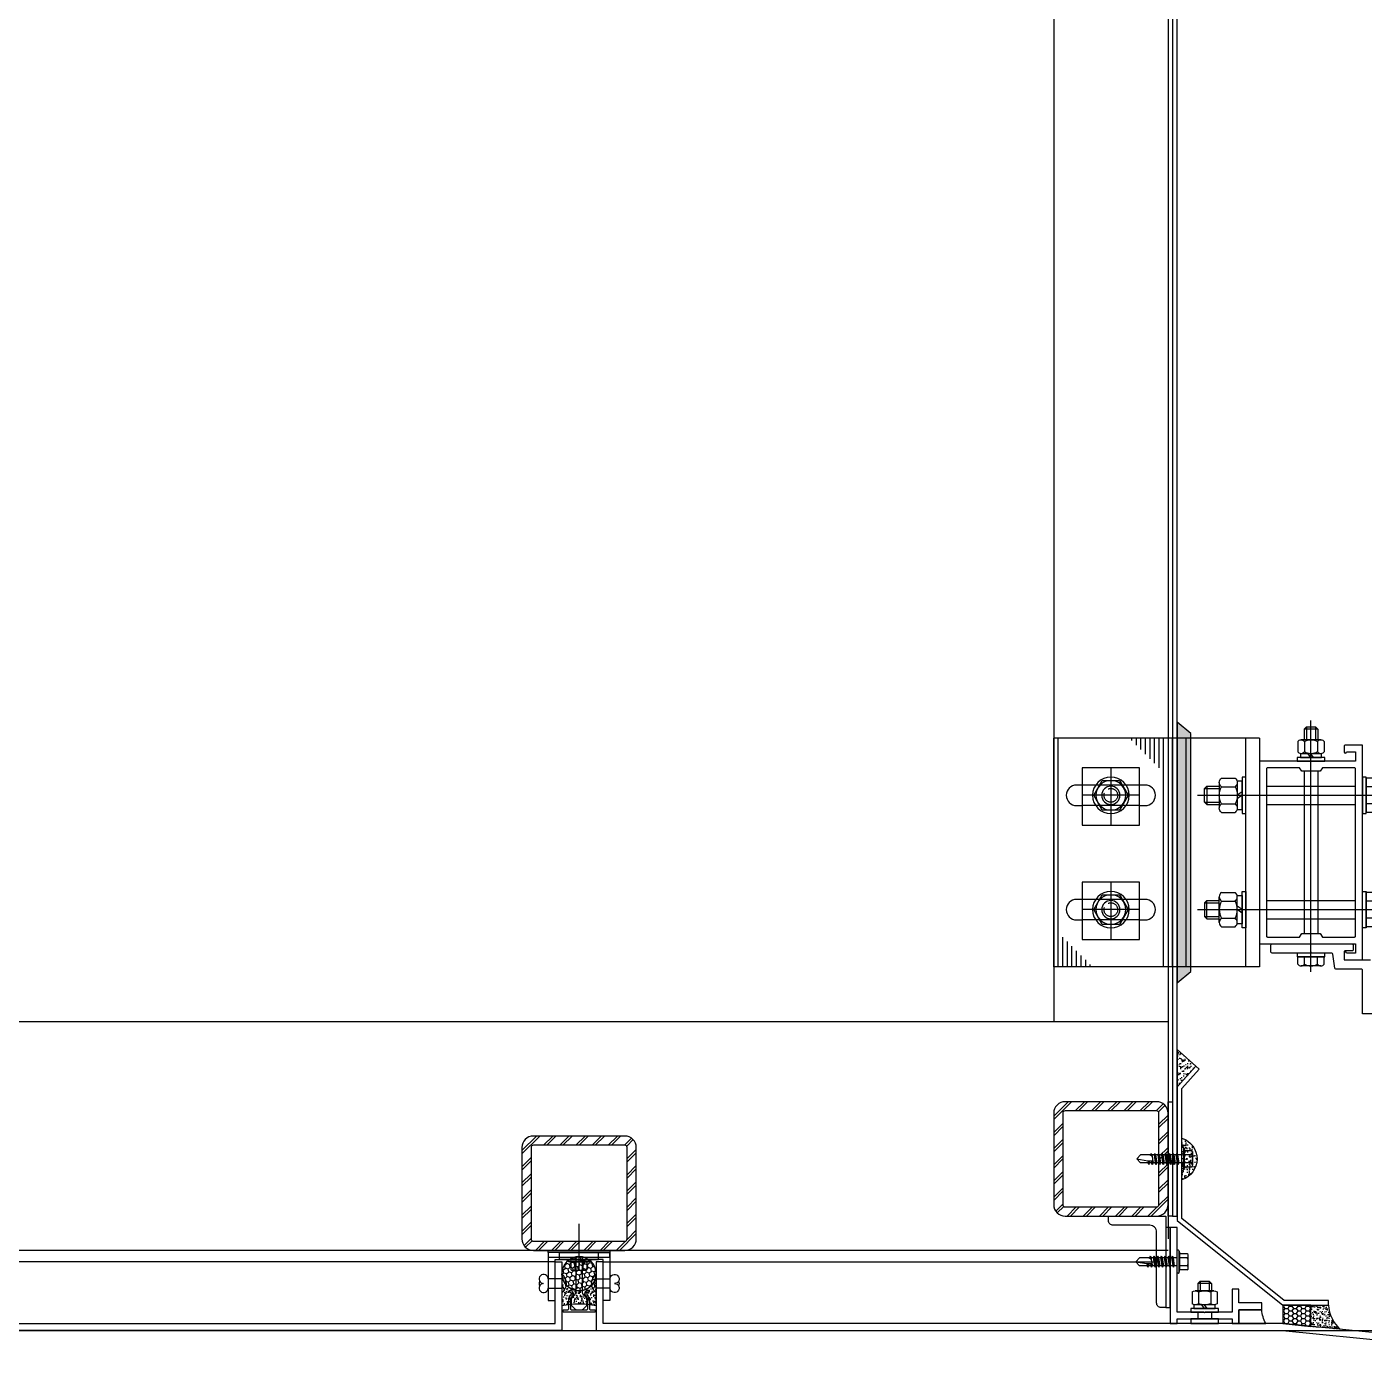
# Model space of a CAD drawing. Header units: millimetres. Extents: x 434053 to 1059003, y -2417481 to 936527.
# Drawn here: x 539158 to 539743, y -2247546 to -2246965 of the extents above; entities that cross this region are included whole.
import ezdxf

# ---------------------------------------------------------------- set-up
doc = ezdxf.new("R2010")
doc.units = ezdxf.units.MM
doc.header["$LTSCALE"] = 1000
doc.header["$MEASUREMENT"] = 0
for name, pattern in [('CENTER', [2, 1.25, -0.25, 0.25, -0.25]), ('DOTE', [2.42, 2, -0.2, 0.02, -0.2]), ('HIDDEN', [9.525, 6.35, -3.175]), ('HIDDEN2', [4.7625, 3.175, -1.5875])]:
    doc.linetypes.add(name, pattern=pattern)
for name, color, linetype in [('ALUM', 1, 'Continuous'), ('ALUM-V', 11, 'Continuous'), ('DOTE', 16, 'DOTE'), ('ELASTOMER', 6, 'Continuous'), ('ELASTOMER-V', 241, 'Continuous'), ('ELASTROMER-V', 241, 'Continuous'), ('EXTRUSION', 4, 'Continuous'), ('EXTRUSION-V', 141, 'Continuous'), ('EXTRUSION1', 4, 'Continuous'), ('EXTRUSION2', 133, 'Continuous'), ('FASTENER', 191, 'Continuous'), ('GRID', 8, 'CENTER'), ('SILICONE', 8, 'Continuous'), ('STEEL', 3, 'Continuous'), ('STEEL-V', 71, 'Continuous')]:
    doc.layers.add(name, color=color, linetype=linetype)

# ---------------------------------------------------------------- blocks, each defined once
blk = doc.blocks.new('M6.2')
at = {"color": 0, "linetype": 'ByBlock'}
for p, q in [((-5.77, 3.2), (-5.77, 0)), ((-5.77, 0), (5.77, 0)), ((-4.33, 4), (4.33, 4)), ((-2.89, 3.2), (-2.89, 0)), ((2.89, 3.2), (2.89, 0)), ((5.77, 3.2), (5.77, 0))]:
    blk.add_line(p, q, dxfattribs=at)
for centre, radius, start, end in [((-4.33, 2.3), 1.7, 32.00463, 147.99537), ((0, -1.61), 5.61, 59.0209, 120.9791), ((4.33, 2.3), 1.7, 32.00462, 147.9954)]:
    blk.add_arc(centre, radius, start, end, dxfattribs=at)
blk = doc.blocks.new('M6.7')
at = {"color": 0, "linetype": 'ByBlock'}
for p, q in [((-3, 14), (-2, 15)), ((-3, 14), (-3, 9.3)), ((-3, 14), (3, 14)), ((2, 15), (-2, 15)), ((2, 15), (3, 14)), ((3, 14), (3, 9.3)), ((-5.77, 8.5), (-5.77, 4)), ((-4.33, 9.3), (4.33, 9.3)), ((-2.89, 8.5), (-2.89, 4)), ((2.89, 8.5), (2.89, 4)), ((5.77, 8.5), (5.77, 4)), ((-4.33, 3.2), (4.33, 3.2)), ((-1.16, 1.6), (0, 3.2)), ((0, 1.6), (1.16, 3.2))]:
    blk.add_line(p, q, dxfattribs=at)
at = {"color": 0, "linetype": 'HIDDEN'}
for p, q in [((-2, 15), (-2, 9.3)), ((2, 15), (2, 9.3))]:
    blk.add_line(p, q, dxfattribs=at)
at = {"color": 0, "linetype": 'ByBlock'}
for points in [[(-6, 1.6), (6, 1.6), (6, 0), (-6, 0), (-6, 1.6)], [(-4.65, 3.2), (4.65, 3.2), (4.65, 1.6), (-4.65, 1.6), (-4.65, 3.2)]]:
    blk.add_lwpolyline(points, dxfattribs=at)
for centre, radius, start, end in [((-4.33, 7.6), 1.7, 32.00463, 147.99537), ((0, 3.69), 5.61, 59.0209, 120.9791), ((4.33, 7.6), 1.7, 32.00462, 147.9954), ((-4.33, 4.9), 1.7, 212.00463, 327.99537), ((0, 8.81), 5.61, 239.0209, 300.9791), ((4.33, 4.9), 1.7, 212.0046, 327.99538)]:
    blk.add_arc(centre, radius, start, end, dxfattribs=at)
blk = doc.blocks.new('*U529')
at = {"layer": 'GRID'}
blk.add_line((0, -6.59), (0, 103.3), dxfattribs=at)
at = {"color": 0, "linetype": 'ByBlock'}
blk.add_blockref('M6.7', (0, 85.6), dxfattribs=at)
at = {"color": 0, "linetype": 'ByBlock', "xscale": -1, "rotation": 180}
blk.add_blockref('M6.2', (0, 0), dxfattribs=at)
blk = doc.blocks.new('*U524')
at = {"color": 0, "linetype": 'ByBlock'}
for p, q in [((-3, 12.53), (-2, 13.53)), ((-3, 12.53), (-3, 9.31)), ((-3, 12.53), (3, 12.53)), ((2, 13.53), (-2, 13.53)), ((2, 13.53), (3, 12.53)), ((3, 12.53), (3, 9.31)), ((-5.44, 8.84), (-5.44, 3.67)), ((-4.08, 9.31), (4.08, 9.31)), ((-2.72, 8.84), (-2.72, 3.67)), ((2.72, 8.84), (2.72, 3.67)), ((5.45, 8.84), (5.45, 3.67)), ((-4.08, 3.2), (4.08, 3.2)), ((-1.16, 1.6), (0, 3.2)), ((0, 1.6), (1.16, 3.2))]:
    blk.add_line(p, q, dxfattribs=at)
at = {"color": 0, "linetype": 'HIDDEN2'}
for p, q in [((-2, 13.53), (-2, 9.31)), ((2, 13.53), (2, 9.31)), ((-3, 0), (-3, -3)), ((3, 0), (3, -3))]:
    blk.add_line(p, q, dxfattribs=at)
at = {"color": 0, "linetype": 'ByBlock'}
for points in [[(-6, 1.6), (6, 1.6), (6, 0), (-6, 0), (-6, 1.6)], [(-4.65, 3.2), (4.65, 3.2), (4.65, 1.6), (-4.65, 1.6), (-4.65, 3.2)], [(-6, -3), (6, -3), (6, -5), (-6, -5), (-6, -3)]]:
    blk.add_lwpolyline(points, dxfattribs=at)
for centre, radius, start, end in [((-4.08, 7.1), 2.2, 51.83179, 128.16821), ((0, 1.2), 8.1, 70.37161, 109.62839), ((4.08, 7.1), 2.2, 51.83179, 128.16821), ((-4.08, 5.4), 2.2, 231.83179, 308.16821), ((0, 11.31), 8.1, 250.37161, 289.62839), ((4.08, 5.4), 2.2, 231.83179, 308.16821)]:
    blk.add_arc(centre, radius, start, end, dxfattribs=at)
blk = doc.blocks.new('*U561')
at = {"linetype": 'ByBlock', "lineweight": -2}
for p, q in [((-4.4, 0.45), (-4.4, 0)), ((4.4, 0), (-4.4, 0)), ((-4.1, 0.75), (-3.1, 1)), ((4.1, 0.75), (-4.1, 0.75)), ((-3.1, 3.85), (-3.1, 1)), ((3.1, 1), (-3.1, 1)), ((2.33, 4.25), (-2.33, 4.25)), ((-2.04, 0.75), (-1.55, 1)), ((-1.55, 3.85), (-1.55, 1)), ((-1.55, 0), (-1.55, -1.59)), ((1.55, 3.85), (1.55, 1)), ((2.15, 0.75), (1.55, 1)), ((1.55, 0), (1.55, -1.09)), ((3.1, 3.85), (3.1, 1)), ((4.1, 0.75), (3.1, 1)), ((4.4, 0.45), (4.4, 0)), ((-2.11, -1.9), (2.11, -1.4)), ((-2.11, -1.9), (-1.55, -1.59)), ((-2.11, -1.9), (-1.55, -2.21)), ((-2.11, -3.3), (2.11, -2.8)), ((-2.11, -3.3), (-1.55, -2.99)), ((-2.11, -3.3), (-1.55, -3.61)), ((-2.11, -4.7), (2.11, -4.2)), ((-2.11, -4.7), (-1.55, -4.39)), ((-2.11, -4.7), (-1.55, -5.01)), ((-1.55, -1.59), (1.55, -1.09)), ((-1.55, -2.21), (1.55, -1.71)), ((-1.55, -2.21), (-1.55, -2.99)), ((-1.55, -2.99), (1.55, -2.49)), ((-1.55, -3.61), (1.55, -3.11)), ((-1.55, -3.61), (-1.55, -4.39)), ((-1.55, -4.39), (1.55, -3.89)), ((-1.55, -5.01), (1.55, -4.51)), ((-1.55, -5.01), (-1.55, -5.79)), ((1.55, -0.31), (1.55, -1.09)), ((2.11, -1.4), (1.55, -1.09)), ((2.11, -1.4), (1.55, -1.71)), ((1.55, -1.71), (1.55, -2.49)), ((2.11, -2.8), (1.55, -2.49)), ((2.11, -2.8), (1.55, -3.11)), ((1.55, -3.11), (1.55, -3.89)), ((2.11, -4.2), (1.55, -3.89)), ((2.11, -4.2), (1.55, -4.51)), ((1.55, -4.51), (1.55, -5.29)), ((-2.11, -6.1), (2.11, -5.6)), ((-2.11, -6.1), (-1.55, -5.79)), ((-2.11, -6.1), (-1.55, -6.41)), ((-2.11, -7.5), (2.11, -7)), ((-2.11, -7.5), (-1.55, -7.19)), ((-2.11, -7.5), (-1.55, -7.81)), ((-2.11, -8.9), (2.11, -8.4)), ((-2.11, -8.9), (-1.55, -8.59)), ((-2.11, -8.9), (-1.55, -9.21)), ((-2.11, -10.3), (2.11, -9.8)), ((-2.11, -10.3), (-1.55, -9.99)), ((-1.55, -5.79), (1.55, -5.29)), ((-1.55, -6.41), (1.55, -5.91)), ((-1.55, -6.41), (-1.55, -7.19)), ((-1.55, -7.19), (1.55, -6.69)), ((-1.55, -7.81), (1.55, -7.31)), ((-1.55, -7.81), (-1.55, -8.59)), ((-1.55, -8.59), (1.55, -8.09)), ((-1.55, -9.21), (1.55, -8.71)), ((-1.55, -9.21), (-1.55, -9.99)), ((-1.55, -9.99), (1.55, -9.49)), ((-1.55, -10.61), (1.55, -10.11)), ((2.11, -5.6), (1.55, -5.29)), ((2.11, -5.6), (1.55, -5.91)), ((1.55, -5.91), (1.55, -6.69)), ((2.11, -7), (1.55, -6.69)), ((2.11, -7), (1.55, -7.31)), ((1.55, -7.31), (1.55, -8.09)), ((2.11, -8.4), (1.55, -8.09)), ((2.11, -8.4), (1.55, -8.71)), ((1.55, -8.71), (1.55, -9.49)), ((2.11, -9.8), (1.55, -9.49)), ((2.11, -9.8), (1.55, -10.11)), ((1.55, -10.11), (1.55, -10.89)), ((-2.11, -10.3), (-1.55, -10.61)), ((-2.11, -11.7), (-1.55, -11.39)), ((-2.11, -11.7), (-1.14, -11.58)), ((-2.11, -11.7), (-1.55, -12.01)), ((-1.55, -10.61), (-1.55, -11.39)), ((-1.55, -11.39), (-0.99, -11.29)), ((-1.55, -12.01), (-1.33, -11.97)), ((-1.55, -12.01), (-1.55, -15.8)), ((0.56, -11.04), (1.55, -10.89)), ((0.71, -11.35), (2.11, -11.2)), ((0.71, -11.63), (1.55, -11.51)), ((0.71, -12.41), (1.55, -12.29)), ((0.71, -12.75), (2.11, -12.6)), ((0.71, -13.03), (1.55, -12.91)), ((2.11, -11.2), (1.55, -10.89)), ((2.11, -11.2), (1.55, -11.51)), ((1.55, -11.51), (1.55, -12.29)), ((2.11, -12.6), (1.55, -12.29)), ((2.11, -12.6), (1.55, -12.91)), ((1.55, -12.91), (1.55, -15.8)), ((0, -17.2), (-1.55, -15.8)), ((0, -17.2), (1.55, -15.8))]:
    blk.add_line(p, q, dxfattribs=at)
blk.add_lwpolyline([(0, -17.2), (0.71, -13.03), (0.71, -11.3, 0.417657), (0.41, -11, 0.097062), (-0.99, -11.29), (-1.55, -12.4)], format="xyb", dxfattribs=at)
for centre, radius, start, end in [((-4.1, 0.45), 0.3, 90, 180), ((-2.33, 3.3), 0.951, 35.4009, 144.5991), ((0, 1.05), 3.2, 61.0594, 118.9406), ((2.33, 3.3), 0.951, 35.4009, 144.5991), ((4.1, 0.45), 0.3, 0, 90)]:
    blk.add_arc(centre, radius, start, end, dxfattribs=at)
blk = doc.blocks.new('*U563')
at = {"linetype": 'ByBlock', "lineweight": -2}
for p, q in [((-4.4, 0.45), (-4.4, 0)), ((4.4, 0), (-4.4, 0)), ((-4.1, 0.75), (-3.1, 1)), ((4.1, 0.75), (-4.1, 0.75)), ((-3.1, 3.85), (-3.1, 1)), ((3.1, 1), (-3.1, 1)), ((2.33, 4.25), (-2.33, 4.25)), ((-2.04, 0.75), (-1.55, 1)), ((-1.55, 3.85), (-1.55, 1)), ((-1.55, 0), (-1.55, -1.59)), ((1.55, 3.85), (1.55, 1)), ((2.15, 0.75), (1.55, 1)), ((1.55, 0), (1.55, -1.09)), ((3.1, 3.85), (3.1, 1)), ((4.1, 0.75), (3.1, 1)), ((4.4, 0.45), (4.4, 0)), ((-2.11, -1.9), (2.11, -1.4)), ((-2.11, -1.9), (-1.55, -1.59)), ((-2.11, -1.9), (-1.55, -2.21)), ((-2.11, -3.3), (2.11, -2.8)), ((-2.11, -3.3), (-1.55, -2.99)), ((-2.11, -3.3), (-1.55, -3.61)), ((-2.11, -4.7), (2.11, -4.2)), ((-2.11, -4.7), (-1.55, -4.39)), ((-2.11, -4.7), (-1.55, -5.01)), ((-1.55, -1.59), (1.55, -1.09)), ((-1.55, -2.21), (1.55, -1.71)), ((-1.55, -2.21), (-1.55, -2.99)), ((-1.55, -2.99), (1.55, -2.49)), ((-1.55, -3.61), (1.55, -3.11)), ((-1.55, -3.61), (-1.55, -4.39)), ((-1.55, -4.39), (1.55, -3.89)), ((-1.55, -5.01), (1.55, -4.51)), ((-1.55, -5.01), (-1.55, -5.79)), ((1.55, -0.31), (1.55, -1.09)), ((2.11, -1.4), (1.55, -1.09)), ((2.11, -1.4), (1.55, -1.71)), ((1.55, -1.71), (1.55, -2.49)), ((2.11, -2.8), (1.55, -2.49)), ((2.11, -2.8), (1.55, -3.11)), ((1.55, -3.11), (1.55, -3.89)), ((2.11, -4.2), (1.55, -3.89)), ((2.11, -4.2), (1.55, -4.51)), ((1.55, -4.51), (1.55, -5.29)), ((-2.11, -6.1), (2.11, -5.6)), ((-2.11, -6.1), (-1.55, -5.79)), ((-2.11, -6.1), (-1.55, -6.41)), ((-2.11, -7.5), (2.11, -7)), ((-2.11, -7.5), (-1.55, -7.19)), ((-2.11, -7.5), (-1.55, -7.81)), ((-2.11, -8.9), (2.11, -8.4)), ((-2.11, -8.9), (-1.55, -8.59)), ((-2.11, -8.9), (-1.55, -9.21)), ((-2.11, -10.3), (-1.55, -9.99)), ((-2.11, -10.3), (-1.14, -10.18)), ((-1.55, -5.79), (1.55, -5.29)), ((-1.55, -6.41), (1.55, -5.91)), ((-1.55, -6.41), (-1.55, -7.19)), ((-1.55, -7.19), (1.55, -6.69)), ((-1.55, -7.81), (1.55, -7.31)), ((-1.55, -7.81), (-1.55, -8.59)), ((-1.55, -8.59), (1.55, -8.09)), ((-1.55, -9.21), (1.55, -8.71)), ((-1.55, -9.21), (-1.55, -9.99)), ((-1.55, -9.99), (-0.99, -9.89)), ((0.56, -9.64), (1.55, -9.49)), ((0.71, -9.95), (2.11, -9.8)), ((0.71, -10.23), (1.55, -10.11)), ((2.11, -5.6), (1.55, -5.29)), ((2.11, -5.6), (1.55, -5.91)), ((1.55, -5.91), (1.55, -6.69)), ((2.11, -7), (1.55, -6.69)), ((2.11, -7), (1.55, -7.31)), ((1.55, -7.31), (1.55, -8.09)), ((2.11, -8.4), (1.55, -8.09)), ((2.11, -8.4), (1.55, -8.71)), ((1.55, -8.71), (1.55, -9.49)), ((2.11, -9.8), (1.55, -9.49)), ((2.11, -9.8), (1.55, -10.11)), ((1.55, -10.11), (1.55, -10.89)), ((-2.11, -10.3), (-1.55, -10.61)), ((-1.55, -10.61), (-1.33, -10.57)), ((-1.55, -10.61), (-1.55, -14.4)), ((0, -15.8), (-1.55, -14.4)), ((0, -15.8), (1.55, -14.4)), ((0.71, -11.01), (1.55, -10.89)), ((0.71, -11.35), (2.11, -11.2)), ((0.71, -11.63), (1.55, -11.51)), ((2.11, -11.2), (1.55, -10.89)), ((2.11, -11.2), (1.55, -11.51)), ((1.55, -11.51), (1.55, -14.4))]:
    blk.add_line(p, q, dxfattribs=at)
blk.add_lwpolyline([(0, -15.8), (0.71, -11.63), (0.71, -9.9, 0.417657), (0.41, -9.6, 0.097062), (-0.99, -9.89), (-1.55, -11)], format="xyb", dxfattribs=at)
for centre, radius, start, end in [((-4.1, 0.45), 0.3, 90, 180), ((-2.33, 3.3), 0.951, 35.4009, 144.5991), ((0, 1.05), 3.2, 61.0594, 118.9406), ((2.33, 3.3), 0.951, 35.4009, 144.5991), ((4.1, 0.45), 0.3, 0, 90)]:
    blk.add_arc(centre, radius, start, end, dxfattribs=at)
blk = doc.blocks.new('*U525')
at = {"color": 0, "linetype": 'ByBlock'}
blk.add_lwpolyline([(-1.79, 1.29), (-3.21, 2.71, -0.198912), (-3.5, 3.41), (-3.5, 5.17, -0.198912), (-2.91, 6.59), (-2.09, 7.41, 0.198912), (-1.5, 8.83), (-1.5, 24), (-13.5, 24), (-13.5, 26.02), (13.5, 26), (13.5, 24), (1.5, 24), (1.5, 8.83, 0.198912), (2.09, 7.41), (2.91, 6.59, -0.198912), (3.5, 5.17), (3.5, 3.41, -0.198912), (3.21, 2.71), (1.79, 1.29, -0.198912), (1.09, 1), (-1.09, 1, -0.198912)], format="xyb", close=True, dxfattribs=at)
at = {"layer": 'ELASTROMER-V', "linetype": 'HIDDEN'}
blk.add_lwpolyline([(-13.5, 26.02), (13.5, 26), (13.5, 27), (-13.5, 27)], close=True, dxfattribs=at)
at = {"layer": 'EXTRUSION', "linetype": 'ByBlock'}
blk.add_lwpolyline([(-7, 0), (7, 0), (7, 1), (5.05, 1, -0.414214), (4.55, 1.5), (4.55, 5.17, 0.198912), (3.58, 7.51, -0.668179), (4.08, 8.7, 1), (4.08, 9.5, 0.668179), (3.02, 6.94, -0.198912), (3.75, 5.17), (3.75, 1.5, -0.414214), (3.25, 1), (-3.25, 1, -0.414214), (-3.75, 1.5), (-3.75, 5.17, -0.198912), (-3.02, 6.94, 0.668179), (-4.08, 9.5, 1), (-4.08, 8.7, -0.668179), (-3.58, 7.51, 0.198912), (-4.55, 5.17), (-4.55, 1.5, -0.414214), (-5.05, 1), (-7, 1)], format="xyb", close=True, dxfattribs=at)
at = {"layer": 'EXTRUSION-V', "linetype": 'HIDDEN2'}
blk.add_line((-1.5, 24), (1.5, 24), dxfattribs=at)
blk = doc.blocks.new('rivet6')
at = {"color": 0, "linetype": 'ByBlock'}
blk.add_line((0, 4), (0, -4), dxfattribs=at)
blk.add_lwpolyline([(-6, 2, 2.414214), (-8, 0, 2.414214), (-6, -2)], format="xyb", dxfattribs=at)
at = {"color": 0, "linetype": 'HIDDEN2'}
blk.add_lwpolyline([(0, 2), (-6, 2), (-6, -2), (0, -2)], dxfattribs=at)
at = {"color": 0, "linetype": 'ByBlock'}
for centre, radius, start, end in [((-8, 0), 2, 150, 210), ((-3, 0), 5, 306.8699, 53.1301)]:
    blk.add_arc(centre, radius, start, end, dxfattribs=at)
blk = doc.blocks.new('*U521')
at = {"linetype": 'ByBlock', "lineweight": -2}
for p, q in [((-5.03, 0.51), (-5.03, 0)), ((5.03, 0), (-5.03, 0)), ((-4.69, 0.86), (-3.54, 1.14)), ((4.69, 0.86), (-4.69, 0.86)), ((-3.54, 4.4), (-3.54, 1.14)), ((3.54, 1.14), (-3.54, 1.14)), ((2.66, 4.86), (-2.66, 4.86)), ((-2.33, 0.86), (-1.77, 1.14)), ((-1.77, 4.4), (-1.77, 1.14)), ((1.77, 4.4), (1.77, 1.14)), ((2.46, 0.86), (1.77, 1.14)), ((3.54, 4.4), (3.54, 1.14)), ((4.69, 0.86), (3.54, 1.14)), ((5.03, 0.51), (5.03, 0))]:
    blk.add_line(p, q, dxfattribs=at)
for centre, radius, start, end in [((-4.69, 0.51), 0.343, 90, 180), ((-2.66, 3.77), 1.09, 35.40086, 144.59914), ((0, 1.2), 3.66, 61.05941, 118.94059), ((2.66, 3.77), 1.09, 35.40086, 144.59914), ((4.69, 0.51), 0.343, 0, 90)]:
    blk.add_arc(centre, radius, start, end, dxfattribs=at)
at = {"layer": 'GRID', "ltscale": 0.5}
blk.add_line((0, 4.86), (0, -15.63), dxfattribs=at)
blk = doc.blocks.new('M8.7')
at = {"color": 0, "linetype": 'ByBlock'}
for p, q in [((-4, 17), (-3, 18)), ((3, 18), (-3, 18)), ((3, 18), (4, 17)), ((-4, 17), (-4, 11.6)), ((-4, 17), (4, 17)), ((4, 17), (4, 11.6)), ((-1.53, 1.6), (0, 3.7)), ((0, 1.6), (1.53, 3.7))]:
    blk.add_line(p, q, dxfattribs=at)
at = {"color": 0, "linetype": 'HIDDEN'}
for p, q in [((-3, 18), (-3, 11.6)), ((3, 18), (3, 11.6))]:
    blk.add_line(p, q, dxfattribs=at)
at = {"color": 0, "linetype": 'ByBlock', "ltscale": 20}
for p, q in [((-7.51, 10.6), (-7.51, 4.7)), ((-5.63, 11.6), (5.63, 11.6)), ((-3.75, 10.6), (-3.75, 4.7)), ((3.75, 10.6), (3.75, 4.7)), ((7.51, 10.6), (7.51, 4.7)), ((-5.63, 3.7), (5.63, 3.7))]:
    blk.add_line(p, q, dxfattribs=at)
at = {"color": 0, "linetype": 'ByBlock'}
for points in [[(-8, 1.6), (8, 1.6), (8, 0), (-8, 0), (-8, 1.6)], [(-6.15, 3.7), (6.15, 3.7), (6.15, 1.6), (-6.15, 1.6), (-6.15, 3.7)]]:
    blk.add_lwpolyline(points, dxfattribs=at)
for centre, radius, start, end in [((-5.63, 9.34), 2.26, 33.89024, 146.10976), ((0, 4.06), 7.54, 60.15828, 119.84172), ((5.63, 9.34), 2.26, 33.89024, 146.10976), ((-5.63, 5.96), 2.26, 213.89024, 326.10976), ((0, 11.24), 7.54, 240.15828, 299.84172), ((5.63, 5.96), 2.26, 213.89024, 326.10976)]:
    blk.add_arc(centre, radius, start, end, dxfattribs=at)
blk = doc.blocks.new('M8.2')
at = {"color": 0, "linetype": 'ByBlock'}
for p, q in [((-7.51, 4.3), (-7.51, 0)), ((-7.51, 0), (7.51, 0)), ((-5.63, 5.3), (5.63, 5.3)), ((-3.75, 4.3), (-3.75, 0)), ((3.75, 4.3), (3.75, 0)), ((7.51, 4.3), (7.51, 0))]:
    blk.add_line(p, q, dxfattribs=at)
for centre, radius, start, end in [((-5.63, 3.04), 2.26, 33.89024, 146.10976), ((0, -2.24), 7.54, 60.15828, 119.84172), ((5.63, 3.04), 2.26, 33.89024, 146.10976)]:
    blk.add_arc(centre, radius, start, end, dxfattribs=at)
blk = doc.blocks.new('*U534')
at = {"layer": 'GRID', "ltscale": 0.5}
blk.add_line((0, 73.67), (0, -9.57), dxfattribs=at)
at = {"color": 0, "linetype": 'ByBlock'}
blk.add_blockref('M8.7', (0, 52.6), dxfattribs=at)
at = {"color": 0, "linetype": 'ByBlock', "xscale": -1, "rotation": 180}
blk.add_blockref('M8.2', (0, 0), dxfattribs=at)
blk = doc.blocks.new('M8.1')
at = {"color": 0, "linetype": 'ByBlock'}
blk.add_lwpolyline([(-3.75, 6.5), (-7.51, 0), (-3.75, -6.5), (3.75, -6.5), (7.51, 0), (3.75, 6.5)], close=True, dxfattribs=at)
for radius in [8, 6.5, 4]:
    blk.add_circle((0, 0), radius, dxfattribs=at)
at = {"color": 0, "linetype": 'HIDDEN'}
blk.add_arc((0, 0), 3, 68.07877, 18.98917, dxfattribs=at)
blk = doc.blocks.new('20221104-SCMJ01')
at = {"layer": 'SILICONE', "linetype": 'ByBlock'}
h = blk.add_hatch(dxfattribs=at)
h.set_pattern_fill('AR-SAND', color=256, angle=90, style=0)
h.set_pattern_definition([(127.5, (103256.9825, 60038.8348), (-1.92682377, -0.062993358), [0, -1.52, 0, -1.7, 0, -1.625]), (97.5, (103256.9825, 60038.8348), (-2.822146065, 1.769776705), [0, -0.82, 0, -1.37, 0, -0.525]), (57.5, (103256.9825, 60037.6048), (-0.005659054, 3.114141862), [0, -0.5, 0, -1.8, 0, -2.35]), (47.5, (103256.9825, 60037.6048), (-0.877675565, 3.006126605), [0, -0.25, 0, -1.18, 0, -1.35])])
h.paths.add_polyline_path([(30, 52), (36, 57), (36, -57), (30, -52)])
at = {"linetype": 'ByBlock'}
for p, q in [((0, 50), (0, -50)), ((0, 50), (90, 50)), ((6, -50), (6, 50)), ((32, -50), (32, 50)), ((90, -50), (90, 50)), ((0, -50), (90, -50))]:
    blk.add_line(p, q, dxfattribs=at)
at = {"linetype": 'HIDDEN'}
blk.add_line((38, -50), (38, 50), dxfattribs=at)
at = {"linetype": 'ByBlock'}
for points in [[(52.5, 37), (77.5, 37), (77.5, 12), (52.5, 12)], [(52.5, -13), (77.5, -13), (77.5, -38), (52.5, -38)]]:
    blk.add_lwpolyline(points, close=True, dxfattribs=at)
at = {"layer": 'EXTRUSION-V', "linetype": 'ByBlock'}
for p, q in [((42, -50), (42, 50)), ((44, 50), (44, 37)), ((46, 50), (46, 39)), ((48, 50), (48, 41)), ((50, 50), (50, 43)), ((52, 50), (52, 45)), ((54, 50), (54, 47)), ((56, 50), (56, 49)), ((88, -50), (88, 50)), ((84, -50), (84, -39)), ((86, -50), (86, -37)), ((78, -50), (78, -45)), ((80, -50), (80, -43)), ((82, -50), (82, -41)), ((74, -50), (74, -49)), ((76, -50), (76, -47))]:
    blk.add_line(p, q, dxfattribs=at)
at = {"layer": 'EXTRUSION-V', "linetype": 'HIDDEN'}
for p, q in [((52.5, 29.5), (77.5, 29.5)), ((52.5, 20.5), (77.5, 20.5)), ((52.5, -20.5), (77.5, -20.5)), ((52.5, -29.5), (77.5, -29.5))]:
    blk.add_line(p, q, dxfattribs=at)
at = {"layer": 'EXTRUSION-V', "linetype": 'ByBlock'}
for points in [[(52.5, 20.5), (50, 20.5, -1), (50, 29.5), (52.5, 29.5)], [(77.5, 29.5), (80, 29.5, -1), (80, 20.5), (77.5, 20.5)], [(52.5, -29.5), (50, -29.5, -1), (50, -20.5), (52.5, -20.5)], [(77.5, -20.5), (80, -20.5, -1), (80, -29.5), (77.5, -29.5)]]:
    blk.add_lwpolyline(points, format="xyb", dxfattribs=at)
at = {"layer": 'FASTENER'}
for p, q in [((-3, 29), (-42, 29)), ((-3, 21), (-42, 21)), ((-3, -21), (-42, -21)), ((-3, -29), (-42, -29))]:
    blk.add_line(p, q, dxfattribs=at)
for points in [[(-46.6, 33), (-45, 33), (-45, 17), (-46.6, 17)], [(-46.6, -33), (-45, -33), (-45, -17), (-46.6, -17)]]:
    blk.add_lwpolyline(points, close=True, dxfattribs=at)
at = {"layer": 'GRID'}
for p, q in [((65, 37), (65, 12)), ((52.5, 25), (77.5, 25)), ((65, -13), (65, -38)), ((52.5, -25), (77.5, -25))]:
    blk.add_line(p, q, dxfattribs=at)
at = {"layer": 'SILICONE'}
blk.add_lwpolyline([(30, 52), (36, 57), (36, -57), (30, -52)], close=True, dxfattribs=at)
at = {"layer": 'FASTENER', "rotation": 270}
blk.add_blockref('*U534', (-46.6, 25), dxfattribs=at)
at = {"layer": 'FASTENER'}
for p in [(65, 25), (65, -25)]:
    blk.add_blockref('M8.1', p, dxfattribs=at)
at = {"layer": 'FASTENER', "xscale": -1, "rotation": 270.0000000000825}
blk.add_blockref('*U534', (-46.6, -25), dxfattribs=at)
blk = doc.blocks.new('20221115-LC01')
at = {"linetype": 'ByBlock'}
for points in [[(-37, -44), (-37, -46.5, -0.414214), (-37.5, -47), (-45, -47), (-45, 47), (-37.5, 47, -0.414214), (-37, 46.5), (-37, 44, -1), (-38, 44), (-42, 44), (-42, 40), (0, 40), (0, -40), (-42, -40), (-42, -44), (-38, -44, -1)], [(-17.5, 37), (-3.5, 37, -0.414214), (-3, 36.5), (-3, -36.5, -0.414214), (-3.5, -37), (-17.5, -37), (-18.5, -35.5), (-26.5, -35.5), (-27.5, -37), (-41.5, -37, -0.414214), (-42, -36.5), (-42, 36.5, -0.414214), (-41.5, 37), (-27.5, 37), (-26.5, 35.5), (-18.5, 35.5)]]:
    blk.add_lwpolyline(points, format="xyb", close=True, dxfattribs=at)
blk = doc.blocks.new('A$C56EA6F4E')
at = {"layer": 'ELASTOMER-V'}
h = blk.add_hatch(dxfattribs=at)
h.set_pattern_fill('HONEY', color=256, scale=10, angle=17.18331, style=0)
h.set_pattern_definition([(17.183306, (-2042.7528, 3104.1027), (1.47149637, 1.58814308), [1.25, -2.5]), (137.183306, (-2042.7528, 3104.1027), (-2.11112044, 0.4802817), [1.25, -2.5]), (77.183306, (-2042.7528, 3104.1027), (-0.63962407, 2.06842478), [-2.5, 1.25])])
edge = h.paths.add_edge_path()
edge.add_ellipse((6875.96, 6224.07), major_axis=(5.3, 5.3), ratio=1, start_angle=0, end_angle=360)
at = {"layer": 'ELASTOMER-V', "linetype": 'ByBlock'}
h = blk.add_hatch(dxfattribs=at)
h.set_pattern_fill('HONEY', color=256, scale=10, angle=180, style=0)
h.set_pattern_definition([(180, (91180.5345, 85314.6935), (-1.875, -1.082531755), [1.25, -2.5]), (300, (91180.5345, 85314.6935), (1.875, -1.082531755), [1.25, -2.5]), (240, (91180.5345, 85314.6935), (-7e-16, -2.165063509), [-2.5, 1.25])])
h.paths.add_polyline_path([(6556.01, 6201.04), (6556.01, 6210.27), (6568.32, 6210.27), (6568.32, 6202.27)])
at = {"layer": 'SILICONE', "linetype": 'ByBlock'}
h = blk.add_hatch(dxfattribs=at)
h.set_pattern_fill('AR-SAND', color=256, scale=1.142857, angle=180, style=0)
h.set_pattern_definition([(217.5, (60225.1604, -100093.9086), (0.07199241, -2.202084302), [0, -1.737142853, 0, -1.942857138, 0, -1.857142852]), (187.5, (60225.1604, -100093.9086), (-2.022601944, -3.22530978), [0, -0.937142855, 0, -1.565714282, 0, -0.599999999]), (147.5, (60226.5661, -100093.9086), (-3.559019262, -0.00646749), [0, -0.57142857, 0, -2.057142852, 0, -2.68571428]), (137.5, (60226.566, -100093.9086), (-3.43557325, -1.003057786), [0, -0.285714285, 0, -1.348571425, 0, -1.54285714])])
h.paths.add_polyline_path([(6614.46, 6305.77), (6606.34, 6314.81), (6614.46, 6322.17)])
at = {"layer": 'SILICONE'}
h = blk.add_hatch(dxfattribs=at)
h.set_pattern_fill('AR-SAND', color=256, scale=1.142857, angle=270, style=0)
h.set_pattern_definition([(307.5, (-19000.0562, 100214.5107), (2.202084307, 0.07199241), [0, -1.737142857, 0, -1.942857143, 0, -1.857142857]), (277.5, (-19000.0562, 100214.5107), (3.22530979, -2.02260195), [0, -0.937142857, 0, -1.565714286, 0, -0.6]), (237.5, (-19000.0562, 100215.9164), (0.00646749, -3.55901927), [0, -0.57142857, 0, -2.057142857, 0, -2.685714286]), (227.5, (-19000.0562, 100215.9164), (1.00305779, -3.43557326), [0, -0.285714286, 0, -1.34857143, 0, -1.542857143])])
edge = h.paths.add_edge_path()
edge.add_line((6612.46, 6265.12), (6612.46, 6283.41))
edge.add_arc((6615.39, 6274.27), 9.6, 107.71619, 252.28381)
h = blk.add_hatch(dxfattribs=at)
h.set_pattern_fill('AR-SAND', color=256, angle=-72.81669, style=0)
h.set_pattern_definition([(324.683306, (-2042.7528, 3106.1027), (1.82220888, 0.6294226), [0, -1.52, 0, -1.7, 0, -1.625]), (294.683306, (-2042.7528, 3106.1027), (3.2190227, -0.857036), [0, -0.82, 0, -1.37, 0, -0.525]), (254.683306, (-2043.1161, 3107.2778), (0.92541646, -2.97346867), [0, -0.5, 0, -1.8, 0, -2.35]), (244.683306, (-2043.1161, 3107.2778), (1.72659915, -2.61265515), [0, -0.25, 0, -1.18, 0, -1.35])])
edge = h.paths.add_edge_path()
edge.add_line((6883.46, 6224.07), (6883.46, 6210.1))
edge.add_arc((6875.96, 6175.07), 35.82, 77.91473, 102.08527)
edge.add_line((6868.46, 6210.1), (6868.46, 6210.6))
edge.add_line((6868.46, 6210.6), (6868.46, 6223.93))
edge.add_arc((6875.96, 6224.07), 7.5, 181.0837, 359.98081)
at = {"layer": 'SILICONE', "linetype": 'ByBlock'}
h = blk.add_hatch(dxfattribs=at)
h.set_pattern_fill('AR-SAND', color=256, angle=180, style=0)
h.set_pattern_definition([(217.5, (91180.5345, 85314.6935), (0.062993358, -1.92682377), [0, -1.52, 0, -1.7, 0, -1.625]), (187.5, (91180.5345, 85314.6935), (-1.769776705, -2.822146065), [0, -0.82, 0, -1.37, 0, -0.525]), (147.5, (91181.7645, 85314.6935), (-3.114141862, -0.005659054), [0, -0.5, 0, -1.8, 0, -2.35]), (137.5, (91181.7645, 85314.6935), (-3.006126605, -0.877675565), [0, -0.25, 0, -1.18, 0, -1.35])])
edge = h.paths.add_edge_path()
edge.add_line((6556.01, 6210.27), (6548.32, 6210.27))
edge.add_arc((6532.54, 6211.45), 15.82, 312.31638, 355.71158, ccw=False)
edge.add_line((6543.19, 6199.75), (6556.01, 6201.04))
edge.add_line((6556.01, 6201.04), (6556.01, 6210.27))
at = {"layer": 'STEEL-V'}
h = blk.add_hatch(dxfattribs=at)
h.set_pattern_fill('Q119', color=256, scale=10, angle=225, style=0, pattern_type=2)
h.set_pattern_definition([(315, (742.8256, 16756.187), (3.535534, 3.535534), []), (315, (742.1184, 16755.48), (3.535534, 3.535534), [])])
edge = h.paths.add_edge_path(flags=16)
edge.add_line((6664.46, 6294.27), (6664.46, 6254.27))
edge.add_arc((6663.46, 6254.27), 1, -90, 0, ccw=False)
edge.add_line((6663.46, 6253.27), (6623.46, 6253.27))
edge.add_arc((6623.46, 6254.27), 1, -180, -90, ccw=False)
edge.add_line((6622.46, 6254.27), (6622.46, 6294.27))
edge.add_arc((6623.46, 6294.27), 1, 90, 180, ccw=False)
edge.add_line((6623.46, 6295.27), (6663.46, 6295.27))
edge.add_arc((6663.46, 6294.27), 1, 0, 90, ccw=False)
edge = h.paths.add_edge_path()
edge.add_line((6668.46, 6294.27), (6668.46, 6254.27))
edge.add_arc((6663.46, 6254.27), 5, -90, 0, ccw=False)
edge.add_line((6663.46, 6249.27), (6623.46, 6249.27))
edge.add_arc((6623.46, 6254.27), 5, -180, -90, ccw=False)
edge.add_line((6618.46, 6254.27), (6618.46, 6294.27))
edge.add_arc((6623.46, 6294.27), 5, 90, 180, ccw=False)
edge.add_line((6623.46, 6299.27), (6663.46, 6299.27))
edge.add_arc((6663.46, 6294.27), 5, 0, 90, ccw=False)
h = blk.add_hatch(dxfattribs=at)
h.set_pattern_fill('Q119', color=256, scale=10, angle=225, style=0, pattern_type=2)
h.set_pattern_definition([(315, (975.326, 16741.187), (3.535534, 3.535534), []), (315, (974.6187, 16740.48), (3.535534, 3.535534), [])])
edge = h.paths.add_edge_path(flags=16)
edge.add_line((6896.96, 6279.27), (6896.96, 6239.27))
edge.add_arc((6895.96, 6239.27), 1, -90, 0, ccw=False)
edge.add_line((6895.96, 6238.27), (6855.96, 6238.27))
edge.add_arc((6855.96, 6239.27), 1, -180, -90, ccw=False)
edge.add_line((6854.96, 6239.27), (6854.96, 6279.27))
edge.add_arc((6855.96, 6279.27), 1, 90, 180, ccw=False)
edge.add_line((6855.96, 6280.27), (6895.96, 6280.27))
edge.add_arc((6895.96, 6279.27), 1, 0, 90, ccw=False)
edge = h.paths.add_edge_path()
edge.add_line((6900.96, 6279.27), (6900.96, 6239.27))
edge.add_arc((6895.96, 6239.27), 5, -90, 0, ccw=False)
edge.add_line((6895.96, 6234.27), (6855.96, 6234.27))
edge.add_arc((6855.96, 6239.27), 5, -180, -90, ccw=False)
edge.add_line((6850.96, 6239.27), (6850.96, 6279.27))
edge.add_arc((6855.96, 6279.27), 5, 90, 180, ccw=False)
edge.add_line((6855.96, 6284.27), (6895.96, 6284.27))
edge.add_arc((6895.96, 6279.27), 5, 0, 90, ccw=False)
at = {"layer": 'ALUM', "linetype": 'ByBlock'}
for points in [[(6614.46, 6249.27), (6614.46, 7129.27), (6616.46, 7129.27), (6616.46, 6249.27)], [(6548.32, 6210.27), (6548.32, 6212.27), (6567.61, 6212.27), (6612.46, 6248.23), (6612.46, 6305), (6604.86, 6313.48), (6606.34, 6314.81), (6614.46, 6305.77), (6614.46, 6247.27), (6568.32, 6210.27)], [(6865.46, 6202.27), (6865.46, 6229.27), (6868.46, 6229.27), (6868.46, 6199.27), (6568.46, 6199.27), (6468.46, 6189.27), (6468.46, 6192.28), (6568.32, 6202.27)], [(8404.22, 6202.27), (6886.46, 6202.27), (6886.46, 6229.27), (6883.46, 6229.27), (6883.46, 6199.27), (8407.22, 6199.27), (8407.22, 6229.27), (8404.22, 6229.27)]]:
    blk.add_lwpolyline(points, close=True, dxfattribs=at)
at = {"layer": 'ALUM-V'}
for p, q in [((6865.46, 6229.27), (6623.46, 6229.27)), ((6886.46, 6229.27), (8404.22, 6229.27))]:
    blk.add_line(p, q, dxfattribs=at)
at = {"layer": 'ELASTOMER'}
blk.add_lwpolyline([(6556.01, 6201.04), (6556.01, 6210.27), (6568.32, 6210.27), (6568.32, 6202.27), (6556.01, 6201.04)], dxfattribs=at)
blk.add_ellipse((6875.96, 6224.07), major_axis=(5.3, 5.3), ratio=1, start_param=1.570796326794897, end_param=7.853981633974483, dxfattribs=at)
at = {"layer": 'ELASTROMER-V'}
for points in [[(6616.46, 6299.27), (6616.46, 6249.27), (6618.46, 6249.27), (6618.46, 6299.27)], [(6617.46, 6244.27), (6619.46, 6244.27), (6619.46, 6209.27), (6617.46, 6209.27)]]:
    blk.add_lwpolyline(points, close=True, dxfattribs=at)
at = {"layer": 'EXTRUSION1'}
blk.add_lwpolyline([(6587.46, 6202.27), (6587.46, 6208.27), (6577.46, 6208.27), (6577.46, 6211.27), (6587.46, 6211.27), (6587.46, 6217.27), (6590.46, 6217.27), (6590.46, 6207.27), (6602.16, 6207.27, 1), (6602.76, 6207.27), (6614.46, 6207.27), (6614.46, 6244.27), (6617.46, 6244.27), (6617.46, 6202.27), (6614.46, 6202.27), (6614.46, 6204.27), (6590.46, 6204.27), (6590.46, 6202.27)], format="xyb", close=True, dxfattribs=at)
at = {"layer": 'EXTRUSION2'}
blk.add_lwpolyline([(6505.46, 6337.79), (6533.46, 6337.79), (6533.46, 6356.79, -0.414214), (6533.96, 6357.29), (6545.03, 6357.29, 0.373238), (6545.53, 6357.72), (6546.4, 6363.86, -0.373238), (6546.9, 6364.29), (6555.66, 6364.29, -1), (6556.26, 6364.29), (6572.96, 6364.29, 0.414214), (6573.46, 6364.79), (6573.46, 6367.79, 0.414214), (6572.96, 6368.29), (6537.96, 6368.29, 0.414214), (6537.46, 6367.79), (6537.46, 6365.79, 0.414214), (6537.96, 6365.29), (6540.96, 6365.29, -0.414214), (6541.46, 6364.79), (6541.46, 6361.29), (6529.96, 6361.29, 0.414214)], format="xyb", dxfattribs=at)
for points in [[(6865.46, 6230.27), (6884.46, 6230.27), (6884.46, 6233.27), (6862.47, 6233.27), (6862.46, 6212.27), (6865.46, 6212.27)], [(6886.47, 6230.27), (6867.47, 6230.27), (6867.47, 6233.27), (6889.46, 6233.27), (6889.47, 6212.27), (6886.47, 6212.27)]]:
    blk.add_lwpolyline(points, close=True, dxfattribs=at)
at = {"layer": 'FASTENER'}
for p, q in [((6552.96, 6443.79), (6552.96, 6372.79)), ((6558.96, 6443.79), (6558.96, 6372.79))]:
    blk.add_line(p, q, dxfattribs=at)
blk.add_lwpolyline([(6549.96, 6364.29), (6561.97, 6364.29), (6561.97, 6362.69), (6549.96, 6362.69)], close=True, dxfattribs=at)
at = {"layer": 'SILICONE'}
blk.add_lwpolyline([(6614.46, 6305.77), (6606.34, 6314.81), (6614.46, 6322.17)], close=True, dxfattribs=at)
for points in [[(6612.46, 6265.12), (6612.46, 6283.41, 0.730333)], [(6556.01, 6210.27), (6548.32, 6210.27, -0.191643), (6543.19, 6199.75), (6556.01, 6201.04)], [(6577.46, 6208.27), (6587.46, 6208.27), (6587.46, 6202.27), (6575.73, 6202.27, 0.109104)]]:
    blk.add_lwpolyline(points, format="xyb", close=True, dxfattribs=at)
blk.add_lwpolyline([(6883.46, 6224.07), (6883.46, 6210.1, 0.105857), (6868.46, 6210.1), (6868.46, 6210.6), (6868.46, 6223.93, 0.990421), (6883.46, 6224.07)], format="xyb", dxfattribs=at)
at = {"layer": 'STEEL'}
for points in [[(6668.46, 6294.27), (6668.46, 6254.27, -0.414214), (6663.46, 6249.27), (6623.46, 6249.27, -0.414214), (6618.46, 6254.27), (6618.46, 6294.27, -0.414214), (6623.46, 6299.27), (6663.46, 6299.27, -0.414214)], [(6664.46, 6294.27), (6664.46, 6254.27, -0.414214), (6663.46, 6253.27), (6623.46, 6253.27, -0.414214), (6622.46, 6254.27), (6622.46, 6294.27, -0.414214), (6623.46, 6295.27), (6663.46, 6295.27, -0.414214)], [(6900.96, 6279.27), (6900.96, 6239.27, -0.414214), (6895.96, 6234.27), (6855.96, 6234.27, -0.414214), (6850.96, 6239.27), (6850.96, 6279.27, -0.414214), (6855.96, 6284.27), (6895.96, 6284.27, -0.414214)], [(6896.96, 6279.27), (6896.96, 6239.27, -0.414214), (6895.96, 6238.27), (6855.96, 6238.27, -0.414214), (6854.96, 6239.27), (6854.96, 6279.27, -0.414214), (6855.96, 6280.27), (6895.96, 6280.27, -0.414214)]]:
    blk.add_lwpolyline(points, format="xyb", close=True, dxfattribs=at)
at = {"layer": 'STEEL-V'}
for p, q in [((6618.46, 6334.27), (10668.46, 6334.27)), ((6618.46, 6234.27), (10668.46, 6234.27))]:
    blk.add_line(p, q, dxfattribs=at)
for points in [[(7618.46, 7129.27), (6618.46, 7129.27), (6618.46, 6239.27)], [(7618.46, 7079.27), (6668.46, 7079.27), (6668.46, 6334.27)]]:
    blk.add_lwpolyline(points, dxfattribs=at)
blk.add_lwpolyline([(6619.46, 6209.27), (6621.46, 6209.27, 0.414214), (6623.46, 6211.27), (6623.46, 6242.27, -0.414214), (6626.46, 6245.27), (6642.46, 6245.27, 0.414214), (6644.46, 6247.27), (6644.46, 6249.27), (6619.46, 6249.27)], format="xyb", close=True, dxfattribs=at)
at = {"layer": 'EXTRUSION', "linetype": 'ByBlock', "extrusion": (0, 0, -1), "xscale": -1, "zscale": -1}
blk.add_blockref('20221115-LC01', (-6578.46, 6408.29), dxfattribs=at)
at = {"layer": 'EXTRUSION2', "extrusion": (0, 0, -1), "xscale": -1, "zscale": -1}
for name, p in [('20221104-SCMJ01', (-6578.46, 6408.29)), ('*U525', (-6875.96, 6207.27))]:
    blk.add_blockref(name, p, dxfattribs=at)
at = {"layer": 'FASTENER', "extrusion": (0, 0, -1), "xscale": -1, "zscale": -1}
for name, p in [('*U529', (-6555.96, 6362.69)), ('*U524', (-6602.46, 6207.27))]:
    blk.add_blockref(name, p, dxfattribs=at)
at = {"layer": 'FASTENER', "xscale": -1.142857142857143, "yscale": 1.142857142857143, "zscale": 1.142857142857143, "rotation": 89.99995492788443}
for name, p in [('*U561', (6612.46, 6274.27)), ('*U563', (6614.46, 6229.27))]:
    blk.add_blockref(name, p, dxfattribs=at)
at = {"layer": 'FASTENER', "extrusion": (0, 0, -1)}
for name, p, xscale, zscale, rotation in [('*U521', (-6875.96, 6230.27), -1, -1, 180), ('rivet6', (-6868.46, 6219.77), -0.9999999999999983, -0.9999999999999983, 359.999009052085)]:
    blk.add_blockref(name, p, dxfattribs=dict(at, xscale=xscale, zscale=zscale, rotation=rotation))
at = {"layer": 'FASTENER', "xscale": -1, "rotation": 0.000990947829019345}
blk.add_blockref('rivet6', (6883.46, 6219.77), dxfattribs=at)

msp = doc.modelspace()

# ---------------------------------------------------------------- linework, layer by layer
at = {"layer": 'DOTE'}
msp.add_line((534310.07, -2247535.66), (540860.07, -2247535.66), dxfattribs=at)

# ---------------------------------------------------------------- block references
at = {"xscale": -1}
msp.add_blockref('A$C56EA6F4E', (546275.61, -2253734.93), dxfattribs=at)

doc.saveas('drawing.dxf')
